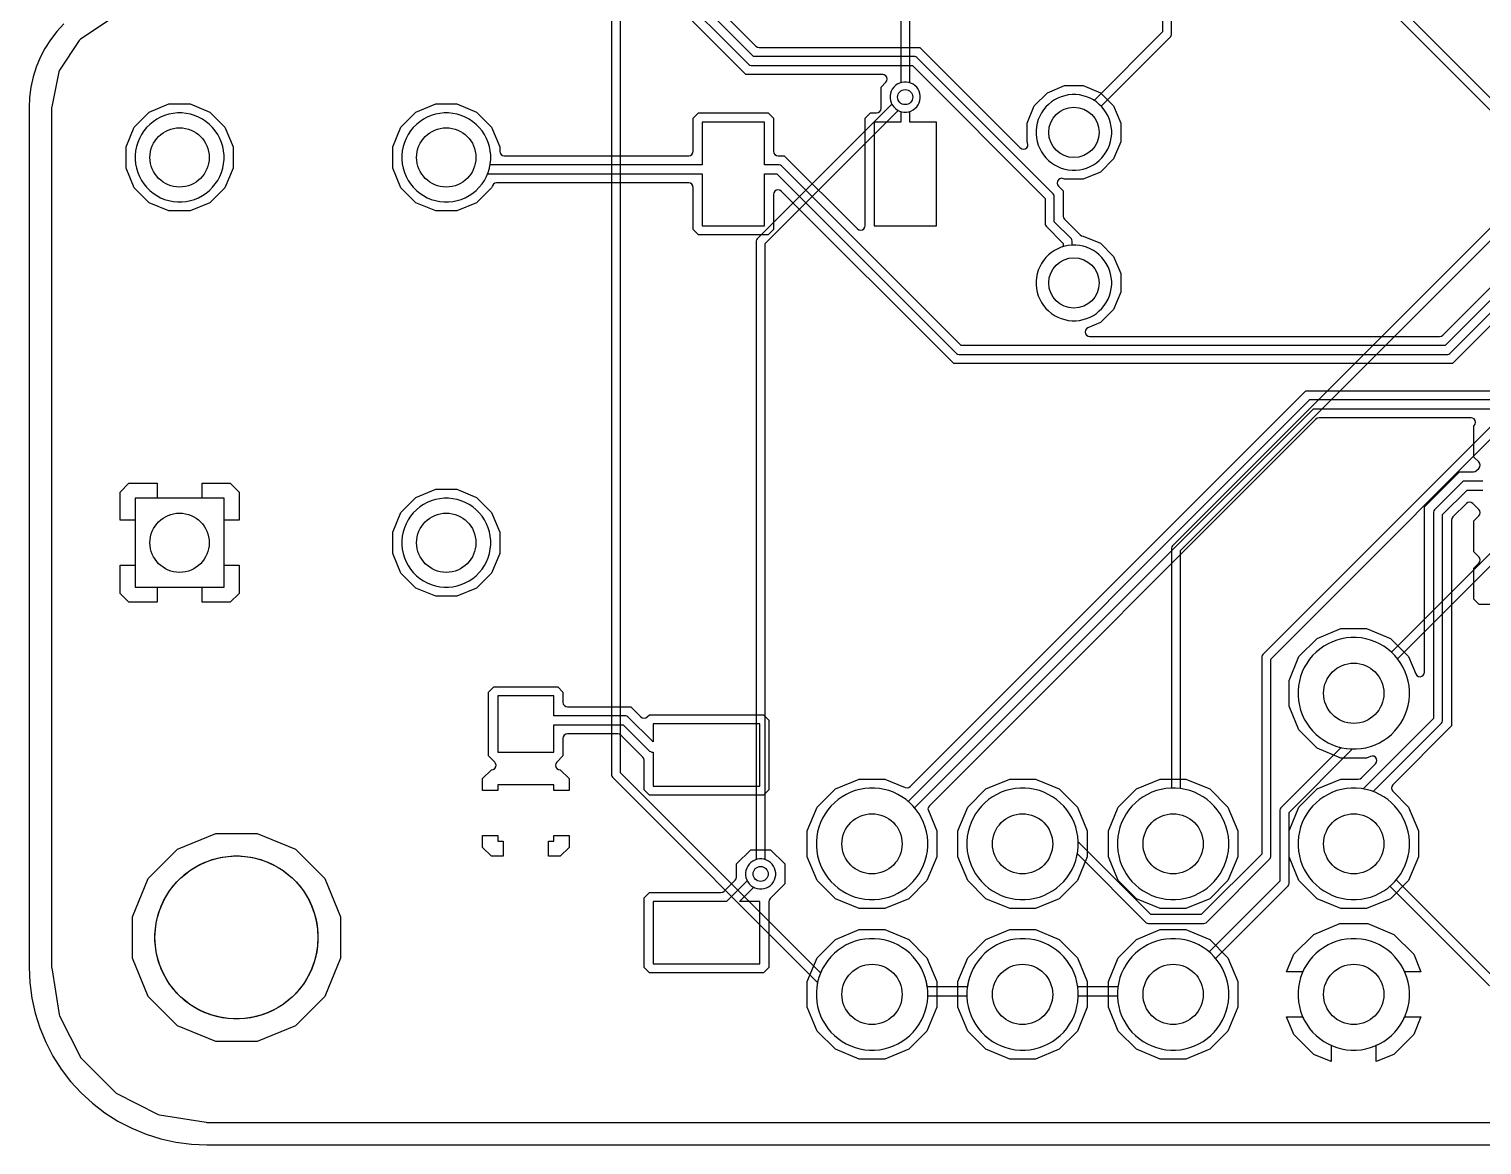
# Model space of a CAD drawing. Header units: millimetres. Extents: x 0 to 65, y 0 to 56.
# Drawn here: x 0 to 24.52, y 0 to 18.83 of the extents above; entities that cross this region are included whole.
import ezdxf

# ---------------------------------------------------------------- set-up
doc = ezdxf.new("R2010")
doc.units = ezdxf.units.MM

msp = doc.modelspace()

# ---------------------------------------------------------------- linework, layer by layer
at = {"layer": '16_copper'}
for points in [[(9.83, 28.467), (9.83, 6.238), (9.835, 6.219), (9.845, 6.202), (13.305, 2.741), (13.291, 2.663), (13.284, 2.581), (13.284, 2.499), (13.291, 2.417), (13.306, 2.336), (13.327, 2.257), (13.355, 2.18), (13.39, 2.106), (13.431, 2.035), (13.478, 1.967), (13.53, 1.904), (13.588, 1.846), (13.651, 1.794), (13.719, 1.747), (13.79, 1.706), (13.864, 1.671), (13.941, 1.643), (14.02, 1.622), (14.101, 1.607), (14.183, 1.6), (14.265, 1.6), (14.347, 1.607), (14.428, 1.622), (14.507, 1.643), (14.584, 1.671), (14.658, 1.706), (14.729, 1.747), (14.797, 1.794), (14.86, 1.846), (14.918, 1.904), (14.97, 1.967), (15.017, 2.035), (15.058, 2.106), (15.093, 2.18), (15.121, 2.257), (15.142, 2.336), (15.157, 2.417), (15.164, 2.499), (15.164, 2.515), (15.824, 2.515), (15.824, 2.499), (15.831, 2.417), (15.846, 2.336), (15.867, 2.257), (15.895, 2.18), (15.93, 2.106), (15.971, 2.035), (16.018, 1.967), (16.07, 1.904), (16.128, 1.846), (16.191, 1.794), (16.259, 1.747), (16.33, 1.706), (16.404, 1.671), (16.481, 1.643), (16.56, 1.622), (16.641, 1.607), (16.723, 1.6), (16.805, 1.6), (16.887, 1.607), (16.968, 1.622), (17.047, 1.643), (17.124, 1.671), (17.198, 1.706), (17.269, 1.747), (17.337, 1.794), (17.4, 1.846), (17.458, 1.904), (17.51, 1.967), (17.557, 2.035), (17.598, 2.106), (17.633, 2.18), (17.661, 2.257), (17.682, 2.336), (17.697, 2.417), (17.704, 2.499), (17.704, 2.515), (18.364, 2.515), (18.364, 2.499), (18.371, 2.417), (18.386, 2.336), (18.407, 2.257), (18.435, 2.18), (18.47, 2.106), (18.511, 2.035), (18.558, 1.967), (18.61, 1.904), (18.668, 1.846), (18.731, 1.794), (18.799, 1.747), (18.87, 1.706), (18.944, 1.671), (19.021, 1.643), (19.1, 1.622), (19.181, 1.607), (19.263, 1.6), (19.345, 1.6), (19.427, 1.607), (19.508, 1.622), (19.587, 1.643), (19.664, 1.671), (19.738, 1.706), (19.809, 1.747), (19.877, 1.794), (19.94, 1.846), (19.998, 1.904), (20.05, 1.967), (20.097, 2.035), (20.138, 2.106), (20.173, 2.18), (20.201, 2.257), (20.222, 2.336), (20.237, 2.417), (20.244, 2.499), (20.244, 2.581), (20.237, 2.663), (20.222, 2.744), (20.201, 2.823), (20.173, 2.9), (20.138, 2.974), (20.097, 3.045), (20.05, 3.113), (20.02, 3.148), (21.245, 4.373), (21.255, 4.39), (21.26, 4.41), (21.26, 5.607), (22.311, 6.659), (22.321, 6.676), (22.322, 6.68), (22.393, 6.68), (22.475, 6.687), (22.556, 6.702), (22.635, 6.723), (22.712, 6.751), (22.786, 6.786), (22.857, 6.827), (22.925, 6.874), (22.988, 6.926), (23.046, 6.984), (23.098, 7.047), (23.145, 7.115), (23.186, 7.186), (23.221, 7.26), (23.249, 7.337), (23.27, 7.416), (23.285, 7.497), (23.292, 7.579), (23.292, 7.661), (23.285, 7.743), (23.27, 7.824), (23.249, 7.903), (23.221, 7.98), (23.186, 8.054), (23.145, 8.125), (23.098, 8.193), (23.091, 8.201), (26.702, 11.811)], [(26.623, 11.948), (22.988, 8.313), (22.988, 8.314), (22.925, 8.366), (22.857, 8.413), (22.786, 8.454), (22.712, 8.489), (22.635, 8.517), (22.556, 8.538), (22.475, 8.553), (22.393, 8.56), (22.311, 8.56), (22.229, 8.553), (22.148, 8.538), (22.069, 8.517), (21.992, 8.489), (21.918, 8.454), (21.847, 8.413), (21.779, 8.366), (21.716, 8.314), (21.658, 8.256), (21.606, 8.193), (21.559, 8.125), (21.518, 8.054), (21.483, 7.98), (21.455, 7.903), (21.434, 7.824), (21.419, 7.743), (21.412, 7.661), (21.412, 7.579), (21.419, 7.497), (21.434, 7.416), (21.455, 7.337), (21.483, 7.26), (21.518, 7.186), (21.559, 7.115), (21.606, 7.047), (21.658, 6.984), (21.716, 6.926), (21.779, 6.874), (21.847, 6.827), (21.918, 6.786), (21.992, 6.751), (22.069, 6.723), (22.141, 6.704), (21.123, 5.686), (21.113, 5.668), (21.107, 5.649), (21.107, 4.451), (19.912, 3.256), (19.877, 3.286), (19.809, 3.333), (19.738, 3.374), (19.664, 3.409), (19.587, 3.437), (19.508, 3.458), (19.427, 3.473), (19.345, 3.48), (19.263, 3.48), (19.181, 3.473), (19.1, 3.458), (19.021, 3.437), (18.944, 3.409), (18.87, 3.374), (18.799, 3.333), (18.731, 3.286), (18.668, 3.234), (18.61, 3.176), (18.558, 3.113), (18.511, 3.045), (18.47, 2.974), (18.435, 2.9), (18.407, 2.823), (18.386, 2.744), (18.372, 2.667), (17.696, 2.667), (17.682, 2.744), (17.661, 2.823), (17.633, 2.9), (17.598, 2.974), (17.557, 3.045), (17.51, 3.113), (17.458, 3.176), (17.4, 3.234), (17.337, 3.286), (17.269, 3.333), (17.198, 3.374), (17.124, 3.409), (17.047, 3.437), (16.968, 3.458), (16.887, 3.473), (16.805, 3.48), (16.723, 3.48), (16.641, 3.473), (16.56, 3.458), (16.481, 3.437), (16.404, 3.409), (16.33, 3.374), (16.259, 3.333), (16.191, 3.286), (16.128, 3.234), (16.07, 3.176), (16.018, 3.113), (15.971, 3.045), (15.93, 2.974), (15.895, 2.9), (15.867, 2.823), (15.846, 2.744), (15.832, 2.667), (15.156, 2.667), (15.142, 2.744), (15.121, 2.823), (15.093, 2.9), (15.058, 2.974), (15.017, 3.045), (14.97, 3.113), (14.918, 3.176), (14.86, 3.234), (14.797, 3.286), (14.729, 3.333), (14.658, 3.374), (14.584, 3.409), (14.507, 3.437), (14.428, 3.458), (14.347, 3.473), (14.265, 3.48), (14.183, 3.48), (14.101, 3.473), (14.02, 3.458), (13.941, 3.437), (13.864, 3.409), (13.79, 3.374), (13.719, 3.333), (13.651, 3.286), (13.588, 3.234), (13.53, 3.176), (13.478, 3.113), (13.431, 3.045), (13.39, 2.974), (13.357, 2.905), (9.982, 6.28), (9.982, 28.509)], [(14.707, 24.657), (14.707, 17.921), (14.685, 17.914), (14.65, 17.896), (14.617, 17.872), (14.589, 17.844), (14.566, 17.812), (14.547, 17.776), (14.535, 17.738), (14.529, 17.698), (14.529, 17.658), (14.535, 17.619), (14.547, 17.581), (14.558, 17.561), (12.283, 15.287), (12.273, 15.269), (12.268, 15.25), (12.268, 4.814), (12.247, 4.807), (12.211, 4.789), (12.179, 4.766), (12.151, 4.737), (12.127, 4.705), (12.109, 4.67), (12.097, 4.631), (12.09, 4.592), (12.09, 4.552), (12.097, 4.513), (12.109, 4.474), (12.127, 4.439), (12.151, 4.407), (12.179, 4.378), (12.211, 4.355), (12.247, 4.337), (12.285, 4.324), (12.324, 4.318), (12.364, 4.318), (12.404, 4.324), (12.442, 4.337), (12.478, 4.355), (12.51, 4.378), (12.538, 4.407), (12.562, 4.439), (12.58, 4.474), (12.592, 4.513), (12.598, 4.552), (12.598, 4.592), (12.592, 4.631), (12.58, 4.67), (12.562, 4.705), (12.538, 4.737), (12.51, 4.766), (12.478, 4.789), (12.442, 4.807), (12.421, 4.814), (12.421, 15.208), (14.665, 17.453), (14.685, 17.443), (14.723, 17.431), (14.763, 17.424), (14.803, 17.424), (14.842, 17.431), (14.88, 17.443), (14.916, 17.461), (14.948, 17.485), (14.977, 17.513), (15, 17.545), (15.018, 17.581), (15.031, 17.619), (15.037, 17.658), (15.037, 17.698), (15.031, 17.738), (15.018, 17.776), (15, 17.812), (14.977, 17.844), (14.948, 17.872), (14.916, 17.896), (14.88, 17.914), (14.859, 17.921), (14.859, 24.623)], [(18.532, 23.575), (24.921, 17.186)], [(24.971, 17.351), (18.669, 23.654)], [(19.126, 22.008), (19.126, 18.777), (17.971, 17.622), (17.958, 17.631), (17.903, 17.66), (17.845, 17.684), (17.785, 17.702), (17.724, 17.714), (17.661, 17.721), (17.599, 17.721), (17.536, 17.714), (17.475, 17.702), (17.415, 17.684), (17.357, 17.66), (17.302, 17.631), (17.25, 17.596), (17.201, 17.556), (17.157, 17.512), (17.117, 17.463), (17.083, 17.411), (17.053, 17.356), (17.029, 17.298), (17.011, 17.238), (16.999, 17.177), (16.992, 17.114), (16.992, 17.052), (16.999, 16.989), (17.011, 16.928), (17.029, 16.868), (17.053, 16.81), (17.083, 16.755), (17.117, 16.703), (17.157, 16.654), (17.201, 16.61), (17.25, 16.57), (17.302, 16.536), (17.357, 16.506), (17.415, 16.482), (17.475, 16.464), (17.536, 16.452), (17.599, 16.446), (17.661, 16.446), (17.724, 16.452), (17.785, 16.464), (17.845, 16.482), (17.903, 16.506), (17.958, 16.536), (18.01, 16.57), (18.059, 16.61), (18.103, 16.654), (18.143, 16.703), (18.177, 16.755), (18.207, 16.81), (18.231, 16.868), (18.249, 16.928), (18.261, 16.989), (18.268, 17.052), (18.268, 17.114), (18.261, 17.177), (18.249, 17.238), (18.231, 17.298), (18.207, 17.356), (18.177, 17.411), (18.143, 17.463), (18.103, 17.512), (18.09, 17.525), (19.263, 18.698), (19.273, 18.716), (19.279, 18.735), (19.279, 22.008)], [(25.404, 16.215), (19.294, 10.105), (19.284, 10.088), (19.279, 10.068), (19.279, 6.02), (19.263, 6.02), (19.181, 6.013), (19.1, 5.998), (19.021, 5.977), (18.944, 5.949), (18.87, 5.914), (18.799, 5.873), (18.731, 5.826), (18.668, 5.774), (18.61, 5.716), (18.558, 5.653), (18.511, 5.585), (18.47, 5.514), (18.435, 5.44), (18.407, 5.363), (18.386, 5.284), (18.371, 5.203), (18.364, 5.121), (18.364, 5.039), (18.371, 4.957), (18.386, 4.876), (18.407, 4.797), (18.435, 4.72), (18.47, 4.646), (18.511, 4.575), (18.558, 4.507), (18.61, 4.444), (18.668, 4.386), (18.731, 4.334), (18.799, 4.287), (18.87, 4.246), (18.944, 4.211), (19.021, 4.183), (19.1, 4.162), (19.181, 4.147), (19.263, 4.14), (19.345, 4.14), (19.427, 4.147), (19.508, 4.162), (19.587, 4.183), (19.664, 4.211), (19.738, 4.246), (19.809, 4.287), (19.877, 4.334), (19.94, 4.386), (19.998, 4.444), (20.05, 4.507), (20.097, 4.575), (20.138, 4.646), (20.173, 4.72), (20.201, 4.797), (20.222, 4.876), (20.237, 4.957), (20.244, 5.039), (20.244, 5.121), (20.237, 5.203), (20.222, 5.284), (20.201, 5.363), (20.173, 5.44), (20.138, 5.514), (20.097, 5.585), (20.05, 5.653), (19.998, 5.716), (19.94, 5.774), (19.877, 5.826), (19.809, 5.873), (19.738, 5.914), (19.664, 5.949), (19.587, 5.977), (19.508, 5.998), (19.431, 6.012), (19.431, 10.027), (25.482, 16.078)], [(25.806, 13.265), (20.818, 8.276), (20.808, 8.259), (20.803, 8.24), (20.803, 4.908), (19.78, 3.886), (18.929, 3.886), (17.725, 5.09), (17.708, 5.1), (17.704, 5.101), (17.704, 5.121), (17.697, 5.203), (17.682, 5.284), (17.661, 5.363), (17.633, 5.44), (17.598, 5.514), (17.557, 5.585), (17.51, 5.653), (17.458, 5.716), (17.4, 5.774), (17.337, 5.826), (17.269, 5.873), (17.198, 5.914), (17.124, 5.949), (17.047, 5.977), (16.968, 5.998), (16.887, 6.013), (16.805, 6.02), (16.723, 6.02), (16.641, 6.013), (16.56, 5.998), (16.481, 5.977), (16.404, 5.949), (16.33, 5.914), (16.259, 5.873), (16.191, 5.826), (16.128, 5.774), (16.07, 5.716), (16.018, 5.653), (15.971, 5.585), (15.93, 5.514), (15.895, 5.44), (15.867, 5.363), (15.846, 5.284), (15.831, 5.203), (15.824, 5.121), (15.824, 5.039), (15.831, 4.957), (15.846, 4.876), (15.867, 4.797), (15.895, 4.72), (15.93, 4.646), (15.971, 4.575), (16.018, 4.507), (16.07, 4.444), (16.128, 4.386), (16.191, 4.334), (16.259, 4.287), (16.33, 4.246), (16.404, 4.211), (16.481, 4.183), (16.56, 4.162), (16.641, 4.147), (16.723, 4.14), (16.805, 4.14), (16.887, 4.147), (16.968, 4.162), (17.047, 4.183), (17.124, 4.211), (17.198, 4.246), (17.269, 4.287), (17.337, 4.334), (17.4, 4.386), (17.458, 4.444), (17.51, 4.507), (17.557, 4.575), (17.598, 4.646), (17.633, 4.72), (17.661, 4.797), (17.682, 4.876), (17.689, 4.911), (18.851, 3.749), (18.868, 3.739), (18.888, 3.734), (19.822, 3.734), (19.841, 3.739), (19.859, 3.749), (20.94, 4.83), (20.95, 4.847), (20.955, 4.867), (20.955, 8.198), (25.86, 13.103)], [(24.72, 2.819), (23.068, 4.472), (23.098, 4.507), (23.145, 4.575), (23.186, 4.646), (23.221, 4.72), (23.249, 4.797), (23.27, 4.876), (23.285, 4.957), (23.292, 5.039), (23.292, 5.121), (23.285, 5.203), (23.27, 5.284), (23.249, 5.363), (23.221, 5.44), (23.186, 5.514), (23.145, 5.585), (23.098, 5.653), (23.046, 5.716), (22.988, 5.774), (22.925, 5.826), (22.857, 5.873), (22.786, 5.914), (22.712, 5.949), (22.635, 5.977), (22.556, 5.998), (22.475, 6.013), (22.393, 6.02), (22.311, 6.02), (22.229, 6.013), (22.148, 5.998), (22.069, 5.977), (21.992, 5.949), (21.918, 5.914), (21.847, 5.873), (21.779, 5.826), (21.716, 5.774), (21.658, 5.716), (21.606, 5.653), (21.559, 5.585), (21.518, 5.514), (21.483, 5.44), (21.455, 5.363), (21.434, 5.284), (21.419, 5.203), (21.412, 5.121), (21.412, 5.039), (21.419, 4.957), (21.434, 4.876), (21.455, 4.797), (21.483, 4.72), (21.518, 4.646), (21.559, 4.575), (21.606, 4.507), (21.658, 4.444), (21.716, 4.386), (21.779, 4.334), (21.847, 4.287), (21.918, 4.246), (21.992, 4.211), (22.069, 4.183), (22.148, 4.162), (22.229, 4.147), (22.311, 4.14), (22.393, 4.14), (22.475, 4.147), (22.556, 4.162), (22.635, 4.183), (22.712, 4.211), (22.786, 4.246), (22.857, 4.287), (22.925, 4.334), (22.96, 4.364), (24.642, 2.682)]]:
    msp.add_lwpolyline(points, dxfattribs=at)
for points in [[(2.65, 15.917), (2.722, 15.932), (2.793, 15.953), (2.861, 15.981), (2.926, 16.016), (2.987, 16.057), (3.044, 16.104), (3.096, 16.156), (3.143, 16.213), (3.184, 16.274), (3.219, 16.339), (3.247, 16.407), (3.268, 16.478), (3.283, 16.55), (3.29, 16.623), (3.29, 16.697), (3.283, 16.77), (3.268, 16.842), (3.247, 16.913), (3.219, 16.981), (3.184, 17.046), (3.143, 17.107), (3.096, 17.164), (3.044, 17.216), (2.987, 17.263), (2.926, 17.304), (2.861, 17.339), (2.793, 17.367), (2.722, 17.388), (2.65, 17.403), (2.577, 17.41), (2.503, 17.41), (2.43, 17.403), (2.358, 17.388), (2.287, 17.367), (2.219, 17.339), (2.154, 17.304), (2.093, 17.263), (2.036, 17.216), (1.984, 17.164), (1.937, 17.107), (1.896, 17.046), (1.861, 16.981), (1.833, 16.913), (1.812, 16.842), (1.797, 16.77), (1.79, 16.697), (1.79, 16.623), (1.797, 16.55), (1.812, 16.478), (1.833, 16.407), (1.861, 16.339), (1.896, 16.274), (1.937, 16.213), (1.984, 16.156), (2.036, 16.104), (2.093, 16.057), (2.154, 16.016), (2.219, 15.981), (2.287, 15.953), (2.358, 15.932), (2.43, 15.917), (2.503, 15.91), (2.577, 15.91)], [(7.15, 15.917), (7.222, 15.932), (7.293, 15.953), (7.361, 15.981), (7.426, 16.016), (7.487, 16.057), (7.544, 16.104), (7.596, 16.156), (7.643, 16.213), (7.684, 16.274), (7.719, 16.339), (7.747, 16.407), (7.768, 16.478), (7.783, 16.55), (7.79, 16.623), (7.79, 16.697), (7.783, 16.77), (7.768, 16.842), (7.747, 16.913), (7.719, 16.981), (7.684, 17.046), (7.643, 17.107), (7.596, 17.164), (7.544, 17.216), (7.487, 17.263), (7.426, 17.304), (7.361, 17.339), (7.293, 17.367), (7.222, 17.388), (7.15, 17.403), (7.077, 17.41), (7.003, 17.41), (6.93, 17.403), (6.858, 17.388), (6.787, 17.367), (6.719, 17.339), (6.654, 17.304), (6.593, 17.263), (6.536, 17.216), (6.484, 17.164), (6.437, 17.107), (6.396, 17.046), (6.361, 16.981), (6.333, 16.913), (6.312, 16.842), (6.297, 16.77), (6.29, 16.697), (6.29, 16.623), (6.297, 16.55), (6.312, 16.478), (6.333, 16.407), (6.361, 16.339), (6.396, 16.274), (6.437, 16.213), (6.484, 16.156), (6.536, 16.104), (6.593, 16.057), (6.654, 16.016), (6.719, 15.981), (6.787, 15.953), (6.858, 15.932), (6.93, 15.917), (7.003, 15.91), (7.077, 15.91)], [(17.724, 13.912), (17.785, 13.924), (17.845, 13.942), (17.903, 13.966), (17.958, 13.996), (18.01, 14.03), (18.059, 14.07), (18.103, 14.114), (18.143, 14.163), (18.177, 14.215), (18.207, 14.27), (18.231, 14.328), (18.249, 14.388), (18.261, 14.449), (18.268, 14.512), (18.268, 14.574), (18.261, 14.637), (18.249, 14.698), (18.231, 14.758), (18.207, 14.816), (18.177, 14.871), (18.143, 14.923), (18.103, 14.972), (18.059, 15.016), (18.01, 15.056), (17.958, 15.091), (17.903, 15.12), (17.845, 15.144), (17.785, 15.162), (17.724, 15.174), (17.661, 15.181), (17.599, 15.181), (17.536, 15.174), (17.475, 15.162), (17.415, 15.144), (17.357, 15.12), (17.302, 15.091), (17.25, 15.056), (17.201, 15.016), (17.157, 14.972), (17.117, 14.923), (17.083, 14.871), (17.053, 14.816), (17.029, 14.758), (17.011, 14.698), (16.999, 14.637), (16.992, 14.574), (16.992, 14.512), (16.999, 14.449), (17.011, 14.388), (17.029, 14.328), (17.053, 14.27), (17.083, 14.215), (17.117, 14.163), (17.157, 14.114), (17.201, 14.07), (17.25, 14.03), (17.302, 13.996), (17.357, 13.966), (17.415, 13.942), (17.475, 13.924), (17.536, 13.912), (17.599, 13.906), (17.661, 13.906)], [(3.29, 10.91), (1.79, 10.91), (1.79, 9.41), (3.29, 9.41)], [(7.15, 9.417), (7.222, 9.432), (7.293, 9.453), (7.361, 9.481), (7.426, 9.516), (7.487, 9.557), (7.544, 9.604), (7.596, 9.656), (7.643, 9.713), (7.684, 9.774), (7.719, 9.839), (7.747, 9.907), (7.768, 9.978), (7.783, 10.05), (7.79, 10.123), (7.79, 10.197), (7.783, 10.27), (7.768, 10.342), (7.747, 10.413), (7.719, 10.481), (7.684, 10.546), (7.643, 10.607), (7.596, 10.664), (7.544, 10.716), (7.487, 10.763), (7.426, 10.804), (7.361, 10.839), (7.293, 10.867), (7.222, 10.888), (7.15, 10.903), (7.077, 10.91), (7.003, 10.91), (6.93, 10.903), (6.858, 10.888), (6.787, 10.867), (6.719, 10.839), (6.654, 10.804), (6.593, 10.763), (6.536, 10.716), (6.484, 10.664), (6.437, 10.607), (6.396, 10.546), (6.361, 10.481), (6.333, 10.413), (6.312, 10.342), (6.297, 10.27), (6.29, 10.197), (6.29, 10.123), (6.297, 10.05), (6.312, 9.978), (6.333, 9.907), (6.361, 9.839), (6.396, 9.774), (6.437, 9.713), (6.484, 9.656), (6.536, 9.604), (6.593, 9.557), (6.654, 9.516), (6.719, 9.481), (6.787, 9.453), (6.858, 9.432), (6.93, 9.417), (7.003, 9.41), (7.077, 9.41)], [(14.347, 4.147), (14.428, 4.162), (14.507, 4.183), (14.584, 4.211), (14.658, 4.246), (14.729, 4.287), (14.797, 4.334), (14.86, 4.386), (14.918, 4.444), (14.97, 4.507), (15.017, 4.575), (15.058, 4.646), (15.093, 4.72), (15.121, 4.797), (15.142, 4.876), (15.157, 4.957), (15.164, 5.039), (15.164, 5.121), (15.157, 5.203), (15.142, 5.284), (15.121, 5.363), (15.093, 5.44), (15.058, 5.514), (15.017, 5.585), (14.97, 5.653), (14.918, 5.716), (14.86, 5.774), (14.797, 5.826), (14.729, 5.873), (14.658, 5.914), (14.584, 5.949), (14.507, 5.977), (14.428, 5.998), (14.347, 6.013), (14.265, 6.02), (14.183, 6.02), (14.101, 6.013), (14.02, 5.998), (13.941, 5.977), (13.864, 5.949), (13.79, 5.914), (13.719, 5.873), (13.651, 5.826), (13.588, 5.774), (13.53, 5.716), (13.478, 5.653), (13.431, 5.585), (13.39, 5.514), (13.355, 5.44), (13.327, 5.363), (13.306, 5.284), (13.291, 5.203), (13.284, 5.121), (13.284, 5.039), (13.291, 4.957), (13.306, 4.876), (13.327, 4.797), (13.355, 4.72), (13.39, 4.646), (13.431, 4.575), (13.478, 4.507), (13.53, 4.444), (13.588, 4.386), (13.651, 4.334), (13.719, 4.287), (13.79, 4.246), (13.864, 4.211), (13.941, 4.183), (14.02, 4.162), (14.101, 4.147), (14.183, 4.14), (14.265, 4.14)], [(22.475, 1.607), (22.556, 1.622), (22.635, 1.643), (22.712, 1.671), (22.786, 1.706), (22.857, 1.747), (22.925, 1.794), (22.988, 1.846), (23.046, 1.904), (23.098, 1.967), (23.145, 2.035), (23.186, 2.106), (23.221, 2.18), (23.249, 2.257), (23.27, 2.336), (23.285, 2.417), (23.292, 2.499), (23.292, 2.581), (23.285, 2.663), (23.27, 2.744), (23.249, 2.823), (23.221, 2.9), (23.186, 2.974), (23.145, 3.045), (23.098, 3.113), (23.046, 3.176), (22.988, 3.234), (22.925, 3.286), (22.857, 3.333), (22.786, 3.374), (22.712, 3.409), (22.635, 3.437), (22.556, 3.458), (22.475, 3.473), (22.393, 3.48), (22.311, 3.48), (22.229, 3.473), (22.148, 3.458), (22.069, 3.437), (21.992, 3.409), (21.918, 3.374), (21.847, 3.333), (21.779, 3.286), (21.716, 3.234), (21.658, 3.176), (21.606, 3.113), (21.559, 3.045), (21.518, 2.974), (21.483, 2.9), (21.455, 2.823), (21.434, 2.744), (21.419, 2.663), (21.412, 2.581), (21.412, 2.499), (21.419, 2.417), (21.434, 2.336), (21.455, 2.257), (21.483, 2.18), (21.518, 2.106), (21.559, 2.035), (21.606, 1.967), (21.658, 1.904), (21.716, 1.846), (21.779, 1.794), (21.847, 1.747), (21.918, 1.706), (21.992, 1.671), (22.069, 1.643), (22.148, 1.622), (22.229, 1.607), (22.311, 1.6), (22.393, 1.6)]]:
    msp.add_lwpolyline(points, close=True, dxfattribs=at)
at = {"layer": '1_copper'}
for points in [[(9.414, 20.958), (12.145, 18.227), (12.163, 18.217), (12.182, 18.212), (14.904, 18.212), (17.145, 15.97), (17.145, 15.535), (17.15, 15.515), (17.16, 15.498), (17.45, 15.208), (17.45, 15.155), (17.415, 15.144), (17.357, 15.12), (17.302, 15.091), (17.25, 15.056), (17.201, 15.016), (17.157, 14.972), (17.117, 14.923), (17.083, 14.871), (17.053, 14.816), (17.029, 14.758), (17.011, 14.698), (16.999, 14.637), (16.992, 14.574), (16.992, 14.512), (16.999, 14.449), (17.011, 14.388), (17.029, 14.328), (17.053, 14.27), (17.083, 14.215), (17.117, 14.163), (17.157, 14.114), (17.201, 14.07), (17.25, 14.03), (17.302, 13.996), (17.357, 13.966), (17.415, 13.942), (17.475, 13.924), (17.536, 13.912), (17.599, 13.906), (17.661, 13.906), (17.724, 13.912), (17.785, 13.924), (17.845, 13.942), (17.903, 13.966), (17.958, 13.996), (18.01, 14.03), (18.059, 14.07), (18.103, 14.114), (18.143, 14.163), (18.177, 14.215), (18.207, 14.27), (18.231, 14.328), (18.249, 14.388), (18.261, 14.449), (18.268, 14.512), (18.268, 14.574), (18.261, 14.637), (18.249, 14.698), (18.231, 14.758), (18.207, 14.816), (18.177, 14.871), (18.143, 14.923), (18.103, 14.972), (18.059, 15.016), (18.01, 15.056), (17.958, 15.091), (17.903, 15.12), (17.845, 15.144), (17.785, 15.162), (17.724, 15.174), (17.661, 15.181), (17.602, 15.181), (17.602, 15.25), (17.597, 15.269), (17.587, 15.287), (17.297, 15.576), (17.297, 16.012), (17.292, 16.031), (17.282, 16.049), (14.982, 18.349), (14.965, 18.359), (14.945, 18.364), (12.224, 18.364), (9.522, 21.066)], [(9.725, 21.078), (12.264, 18.539), (12.29, 18.522), (12.318, 18.517), (15.03, 18.517), (16.724, 16.822), (16.75, 16.805), (16.78, 16.8), (16.809, 16.806), (16.834, 16.824), (16.85, 16.85), (16.854, 16.88), (16.849, 16.905), (16.84, 16.926), (16.84, 17.24), (16.96, 17.531), (17.183, 17.753), (17.473, 17.873), (17.787, 17.873), (18.077, 17.753), (18.3, 17.531), (18.42, 17.24), (18.42, 16.926), (18.3, 16.636), (18.077, 16.413), (17.787, 16.293), (17.473, 16.293), (17.452, 16.302), (17.422, 16.308), (17.393, 16.301), (17.368, 16.284), (17.351, 16.258), (17.347, 16.228), (17.354, 16.199), (17.369, 16.178), (17.45, 16.097), (17.45, 15.671), (17.456, 15.641), (17.472, 15.617), (17.734, 15.355), (17.759, 15.339), (17.786, 15.333), (18.077, 15.213), (18.3, 14.991), (18.42, 14.7), (18.42, 14.386), (18.3, 14.096), (18.077, 13.873), (17.867, 13.786), (17.842, 13.769), (17.826, 13.744), (17.82, 13.714), (17.827, 13.685), (17.845, 13.66), (17.871, 13.644), (17.896, 13.64), (23.801, 13.64), (23.83, 13.646), (23.854, 13.662), (24.738, 14.545)], [(24.667, 13.828), (24.021, 13.183), (15.603, 13.183), (12.692, 16.093), (12.667, 16.109), (12.637, 16.115), (12.608, 16.108), (12.583, 16.091), (12.567, 16.065), (12.562, 16.039), (12.562, 15.445), (12.473, 15.356), (11.297, 15.356), (11.208, 15.445), (11.208, 16.154), (11.202, 16.184), (11.184, 16.209), (11.159, 16.225), (11.131, 16.231), (7.89, 16.231), (7.86, 16.225), (7.835, 16.207), (7.819, 16.184), (7.805, 16.149), (7.551, 15.895), (7.22, 15.758), (6.861, 15.758), (6.529, 15.895), (6.275, 16.149), (6.138, 16.48), (6.138, 16.84), (6.275, 17.171), (6.529, 17.425), (6.861, 17.562), (7.22, 17.562), (7.551, 17.425), (7.805, 17.171), (7.942, 16.84), (7.942, 16.764), (7.948, 16.734), (7.966, 16.709), (7.991, 16.693), (8.019, 16.688), (11.131, 16.688), (11.161, 16.694), (11.186, 16.711), (11.202, 16.737), (11.208, 16.764), (11.208, 17.321), (11.297, 17.41), (12.473, 17.41), (12.562, 17.321), (12.562, 16.764), (12.568, 16.734), (12.586, 16.709), (12.611, 16.693), (12.639, 16.688), (12.744, 16.688), (13.978, 15.454), (14.003, 15.437), (14.033, 15.432), (14.062, 15.438), (14.087, 15.456), (14.103, 15.482), (14.108, 15.508), (14.108, 17.321), (14.197, 17.41), (14.3, 17.41), (14.33, 17.416), (14.355, 17.434), (14.371, 17.459), (14.376, 17.487), (14.376, 17.847), (14.459, 17.929), (14.476, 17.955), (14.481, 17.984), (14.475, 18.014), (14.457, 18.039), (14.431, 18.055), (14.405, 18.059), (12.097, 18.059), (9.402, 20.755)], [(1.367, 18.989), (0.867, 18.654), (0.846, 18.633), (0.511, 18.133), (0.5, 18.105), (0.382, 17.515), (0.381, 17.5), (0.381, 3), (0.382, 2.988), (0.506, 2.202), (0.514, 2.18), (0.875, 1.471), (0.889, 1.451), (1.451, 0.889), (1.471, 0.875), (2.18, 0.514), (2.202, 0.506), (2.988, 0.382), (3, 0.381), (43.768, 0.381)], [(24.913, 14.505), (23.895, 13.487), (15.729, 13.487), (12.696, 16.52), (12.679, 16.53), (12.659, 16.535), (12.41, 16.535), (12.41, 17.258), (11.36, 17.258), (11.36, 16.535), (7.78, 16.535), (7.783, 16.55), (7.79, 16.623), (7.79, 16.697), (7.783, 16.77), (7.768, 16.842), (7.747, 16.913), (7.719, 16.981), (7.684, 17.046), (7.643, 17.107), (7.596, 17.164), (7.544, 17.216), (7.487, 17.263), (7.426, 17.304), (7.361, 17.339), (7.293, 17.367), (7.222, 17.388), (7.15, 17.403), (7.077, 17.41), (7.003, 17.41), (6.93, 17.403), (6.858, 17.388), (6.787, 17.367), (6.719, 17.339), (6.654, 17.304), (6.593, 17.263), (6.536, 17.216), (6.484, 17.164), (6.437, 17.107), (6.396, 17.046), (6.361, 16.981), (6.333, 16.913), (6.312, 16.842), (6.297, 16.77), (6.29, 16.697), (6.29, 16.623), (6.297, 16.55), (6.312, 16.478), (6.333, 16.407), (6.361, 16.339), (6.396, 16.274), (6.437, 16.213), (6.484, 16.156), (6.536, 16.104), (6.593, 16.057), (6.654, 16.016), (6.719, 15.981), (6.787, 15.953), (6.858, 15.932), (6.93, 15.917), (7.003, 15.91), (7.077, 15.91), (7.15, 15.917), (7.222, 15.932), (7.293, 15.953), (7.361, 15.981), (7.426, 16.016), (7.487, 16.057), (7.544, 16.104), (7.596, 16.156), (7.643, 16.213), (7.684, 16.274), (7.719, 16.339), (7.737, 16.383), (11.36, 16.383), (11.36, 15.508), (12.41, 15.508), (12.41, 16.383), (12.618, 16.383), (15.65, 13.35), (15.668, 13.34), (15.687, 13.335), (23.937, 13.335), (23.956, 13.34), (23.974, 13.35), (24.913, 14.289)], [(25.494, 9.116), (24.468, 9.116), (24.379, 9.205), (24.379, 9.731), (24.462, 9.814), (24.478, 9.839), (24.484, 9.869), (24.477, 9.899), (24.462, 9.922), (24.379, 10.005), (24.379, 10.531), (24.462, 10.614), (24.478, 10.639), (24.484, 10.669), (24.477, 10.699), (24.462, 10.722), (24.36, 10.823), (24.335, 10.84), (24.305, 10.845), (24.276, 10.839), (24.253, 10.823), (24.025, 10.596), (24.009, 10.57), (24.003, 10.542), (24.003, 7.068), (23.01, 6.075), (22.993, 6.049), (22.987, 6.02), (22.994, 5.99), (23.01, 5.967), (23.278, 5.699), (23.444, 5.297), (23.444, 4.863), (23.278, 4.461), (22.971, 4.154), (22.569, 3.988), (22.135, 3.988), (21.733, 4.154), (21.426, 4.461), (21.26, 4.863), (21.26, 5.297), (21.426, 5.699), (21.733, 6.006), (22.135, 6.172), (22.429, 6.172), (22.459, 6.178), (22.483, 6.195), (22.72, 6.431), (22.737, 6.457), (22.742, 6.487), (22.736, 6.516), (22.718, 6.541), (22.692, 6.557), (22.662, 6.561), (22.637, 6.556), (22.569, 6.528), (22.135, 6.528), (21.733, 6.694), (21.426, 7.001), (21.26, 7.403), (21.26, 7.837), (21.426, 8.239), (21.733, 8.546), (22.135, 8.712), (22.569, 8.712), (22.971, 8.546), (23.278, 8.239), (23.399, 7.946), (23.416, 7.921), (23.442, 7.904), (23.471, 7.899), (23.501, 7.906), (23.526, 7.923), (23.541, 7.949), (23.546, 7.975), (23.546, 10.763), (24.137, 11.354), (24.37, 11.354), (24.399, 11.36), (24.424, 11.376), (24.462, 11.414), (24.478, 11.439), (24.484, 11.469), (24.477, 11.499), (24.462, 11.522), (24.379, 11.605), (24.379, 12.131), (24.386, 12.138), (24.402, 12.163), (24.408, 12.193), (24.401, 12.223), (24.384, 12.248), (24.358, 12.264), (24.332, 12.268), (21.767, 12.268), (21.737, 12.262), (21.713, 12.246), (15.191, 5.723), (15.174, 5.698), (15.168, 5.668), (15.174, 5.64), (15.316, 5.297), (15.316, 4.863), (15.15, 4.461), (14.843, 4.154), (14.441, 3.988), (14.007, 3.988), (13.605, 4.154), (13.298, 4.461), (13.132, 4.863), (13.132, 5.297), (13.298, 5.699), (13.605, 6.006), (14.007, 6.172), (14.441, 6.172), (14.784, 6.03), (14.814, 6.024), (14.844, 6.031), (14.867, 6.047), (21.546, 12.725), (25.53, 12.725)], [(25.613, 12.573), (21.631, 12.573), (21.611, 12.568), (21.594, 12.558), (14.832, 5.796), (14.797, 5.826), (14.729, 5.873), (14.658, 5.914), (14.584, 5.949), (14.507, 5.977), (14.428, 5.998), (14.347, 6.013), (14.265, 6.02), (14.183, 6.02), (14.101, 6.013), (14.02, 5.998), (13.941, 5.977), (13.864, 5.949), (13.79, 5.914), (13.719, 5.873), (13.651, 5.826), (13.588, 5.774), (13.53, 5.716), (13.478, 5.653), (13.431, 5.585), (13.39, 5.514), (13.355, 5.44), (13.327, 5.363), (13.306, 5.284), (13.291, 5.203), (13.284, 5.121), (13.284, 5.039), (13.291, 4.957), (13.306, 4.876), (13.327, 4.797), (13.355, 4.72), (13.39, 4.646), (13.431, 4.575), (13.478, 4.507), (13.53, 4.444), (13.588, 4.386), (13.651, 4.334), (13.719, 4.287), (13.79, 4.246), (13.864, 4.211), (13.941, 4.183), (14.02, 4.162), (14.101, 4.147), (14.183, 4.14), (14.265, 4.14), (14.347, 4.147), (14.428, 4.162), (14.507, 4.183), (14.584, 4.211), (14.658, 4.246), (14.729, 4.287), (14.797, 4.334), (14.86, 4.386), (14.918, 4.444), (14.97, 4.507), (15.017, 4.575), (15.058, 4.646), (15.093, 4.72), (15.121, 4.797), (15.142, 4.876), (15.157, 4.957), (15.164, 5.039), (15.164, 5.121), (15.157, 5.203), (15.142, 5.284), (15.121, 5.363), (15.093, 5.44), (15.058, 5.514), (15.017, 5.585), (14.97, 5.653), (14.94, 5.688), (21.672, 12.421), (25.572, 12.421)], [(24.531, 11.201), (24.222, 11.201), (24.202, 11.196), (24.185, 11.186), (23.713, 10.715), (23.703, 10.697), (23.698, 10.678), (23.698, 7.194), (22.51, 6.006), (22.475, 6.013), (22.393, 6.02), (22.311, 6.02), (22.229, 6.013), (22.148, 5.998), (22.069, 5.977), (21.992, 5.949), (21.918, 5.914), (21.847, 5.873), (21.779, 5.826), (21.716, 5.774), (21.658, 5.716), (21.606, 5.653), (21.559, 5.585), (21.518, 5.514), (21.483, 5.44), (21.455, 5.363), (21.434, 5.284), (21.419, 5.203), (21.412, 5.121), (21.412, 5.039), (21.419, 4.957), (21.434, 4.876), (21.455, 4.797), (21.483, 4.72), (21.518, 4.646), (21.559, 4.575), (21.606, 4.507), (21.658, 4.444), (21.716, 4.386), (21.779, 4.334), (21.847, 4.287), (21.918, 4.246), (21.992, 4.211), (22.069, 4.183), (22.148, 4.162), (22.229, 4.147), (22.311, 4.14), (22.393, 4.14), (22.475, 4.147), (22.556, 4.162), (22.635, 4.183), (22.712, 4.211), (22.786, 4.246), (22.857, 4.287), (22.925, 4.334), (22.988, 4.386), (23.046, 4.444), (23.098, 4.507), (23.145, 4.575), (23.186, 4.646), (23.221, 4.72), (23.249, 4.797), (23.27, 4.876), (23.285, 4.957), (23.292, 5.039), (23.292, 5.121), (23.285, 5.203), (23.27, 5.284), (23.249, 5.363), (23.221, 5.44), (23.186, 5.514), (23.145, 5.585), (23.098, 5.653), (23.046, 5.716), (22.988, 5.774), (22.925, 5.826), (22.857, 5.873), (22.786, 5.914), (22.712, 5.949), (22.68, 5.961), (23.835, 7.116), (23.845, 7.133), (23.851, 7.153), (23.851, 10.636), (24.263, 11.049), (24.531, 11.049)]]:
    msp.add_lwpolyline(points, dxfattribs=at)
for points in [[(15.31, 17.258), (14.859, 17.258), (14.859, 17.436), (14.88, 17.443), (14.916, 17.461), (14.948, 17.485), (14.977, 17.513), (15, 17.545), (15.018, 17.581), (15.031, 17.619), (15.037, 17.658), (15.037, 17.698), (15.031, 17.738), (15.018, 17.776), (15, 17.812), (14.977, 17.844), (14.948, 17.872), (14.916, 17.896), (14.88, 17.914), (14.842, 17.926), (14.803, 17.932), (14.763, 17.932), (14.723, 17.926), (14.685, 17.914), (14.65, 17.896), (14.617, 17.872), (14.589, 17.844), (14.566, 17.812), (14.547, 17.776), (14.535, 17.738), (14.529, 17.698), (14.529, 17.658), (14.535, 17.619), (14.547, 17.581), (14.566, 17.545), (14.589, 17.513), (14.617, 17.485), (14.65, 17.461), (14.685, 17.443), (14.707, 17.436), (14.707, 17.258), (14.26, 17.258), (14.26, 15.508), (15.31, 15.508)], [(17.724, 16.452), (17.785, 16.464), (17.845, 16.482), (17.903, 16.506), (17.958, 16.536), (18.01, 16.57), (18.059, 16.61), (18.103, 16.654), (18.143, 16.703), (18.177, 16.755), (18.207, 16.81), (18.231, 16.868), (18.249, 16.928), (18.261, 16.989), (18.268, 17.052), (18.268, 17.114), (18.261, 17.177), (18.249, 17.238), (18.231, 17.298), (18.207, 17.356), (18.177, 17.411), (18.143, 17.463), (18.103, 17.512), (18.059, 17.556), (18.01, 17.596), (17.958, 17.631), (17.903, 17.66), (17.845, 17.684), (17.785, 17.702), (17.724, 17.714), (17.661, 17.721), (17.599, 17.721), (17.536, 17.714), (17.475, 17.702), (17.415, 17.684), (17.357, 17.66), (17.302, 17.631), (17.25, 17.596), (17.201, 17.556), (17.157, 17.512), (17.117, 17.463), (17.083, 17.411), (17.053, 17.356), (17.029, 17.298), (17.011, 17.238), (16.999, 17.177), (16.992, 17.114), (16.992, 17.052), (16.999, 16.989), (17.011, 16.928), (17.029, 16.868), (17.053, 16.81), (17.083, 16.755), (17.117, 16.703), (17.157, 16.654), (17.201, 16.61), (17.25, 16.57), (17.302, 16.536), (17.357, 16.506), (17.415, 16.482), (17.475, 16.464), (17.536, 16.452), (17.599, 16.446), (17.661, 16.446)], [(2.361, 15.758), (2.029, 15.895), (1.775, 16.149), (1.638, 16.48), (1.638, 16.84), (1.775, 17.171), (2.029, 17.425), (2.361, 17.562), (2.72, 17.562), (3.051, 17.425), (3.305, 17.171), (3.442, 16.84), (3.442, 16.48), (3.305, 16.149), (3.051, 15.895), (2.72, 15.758)], [(2.65, 15.917), (2.722, 15.932), (2.793, 15.953), (2.861, 15.981), (2.926, 16.016), (2.987, 16.057), (3.044, 16.104), (3.096, 16.156), (3.143, 16.213), (3.184, 16.274), (3.219, 16.339), (3.247, 16.407), (3.268, 16.478), (3.283, 16.55), (3.29, 16.623), (3.29, 16.697), (3.283, 16.77), (3.268, 16.842), (3.247, 16.913), (3.219, 16.981), (3.184, 17.046), (3.143, 17.107), (3.096, 17.164), (3.044, 17.216), (2.987, 17.263), (2.926, 17.304), (2.861, 17.339), (2.793, 17.367), (2.722, 17.388), (2.65, 17.403), (2.577, 17.41), (2.503, 17.41), (2.43, 17.403), (2.358, 17.388), (2.287, 17.367), (2.219, 17.339), (2.154, 17.304), (2.093, 17.263), (2.036, 17.216), (1.984, 17.164), (1.937, 17.107), (1.896, 17.046), (1.861, 16.981), (1.833, 16.913), (1.812, 16.842), (1.797, 16.77), (1.79, 16.697), (1.79, 16.623), (1.797, 16.55), (1.812, 16.478), (1.833, 16.407), (1.861, 16.339), (1.896, 16.274), (1.937, 16.213), (1.984, 16.156), (2.036, 16.104), (2.093, 16.057), (2.154, 16.016), (2.219, 15.981), (2.287, 15.953), (2.358, 15.932), (2.43, 15.917), (2.503, 15.91), (2.577, 15.91)], [(1.536, 10.541), (1.536, 11.015), (1.685, 11.164), (2.159, 11.164), (2.159, 10.91), (1.79, 10.91), (1.79, 10.541)], [(3.29, 10.541), (3.29, 10.91), (2.921, 10.91), (2.921, 11.164), (3.395, 11.164), (3.544, 11.015), (3.544, 10.541)], [(6.861, 9.258), (6.529, 9.395), (6.275, 9.649), (6.138, 9.981), (6.138, 10.34), (6.275, 10.671), (6.529, 10.925), (6.861, 11.062), (7.22, 11.062), (7.551, 10.925), (7.805, 10.671), (7.942, 10.34), (7.942, 9.981), (7.805, 9.649), (7.551, 9.395), (7.22, 9.258)], [(7.15, 9.417), (7.222, 9.432), (7.293, 9.453), (7.361, 9.481), (7.426, 9.516), (7.487, 9.557), (7.544, 9.604), (7.596, 9.656), (7.643, 9.713), (7.684, 9.774), (7.719, 9.839), (7.747, 9.907), (7.768, 9.978), (7.783, 10.05), (7.79, 10.123), (7.79, 10.197), (7.783, 10.27), (7.768, 10.342), (7.747, 10.413), (7.719, 10.481), (7.684, 10.546), (7.643, 10.607), (7.596, 10.664), (7.544, 10.716), (7.487, 10.763), (7.426, 10.804), (7.361, 10.839), (7.293, 10.867), (7.222, 10.888), (7.15, 10.903), (7.077, 10.91), (7.003, 10.91), (6.93, 10.903), (6.858, 10.888), (6.787, 10.867), (6.719, 10.839), (6.654, 10.804), (6.593, 10.763), (6.536, 10.716), (6.484, 10.664), (6.437, 10.607), (6.396, 10.546), (6.361, 10.481), (6.333, 10.413), (6.312, 10.342), (6.297, 10.27), (6.29, 10.197), (6.29, 10.123), (6.297, 10.05), (6.312, 9.978), (6.333, 9.907), (6.361, 9.839), (6.396, 9.774), (6.437, 9.713), (6.484, 9.656), (6.536, 9.604), (6.593, 9.557), (6.654, 9.516), (6.719, 9.481), (6.787, 9.453), (6.858, 9.432), (6.93, 9.417), (7.003, 9.41), (7.077, 9.41)], [(1.685, 9.156), (1.536, 9.305), (1.536, 9.779), (1.79, 9.779), (1.79, 9.41), (2.159, 9.41), (2.159, 9.156)], [(2.921, 9.156), (2.921, 9.41), (3.29, 9.41), (3.29, 9.779), (3.544, 9.779), (3.544, 9.305), (3.395, 9.156)], [(22.475, 6.687), (22.556, 6.702), (22.635, 6.723), (22.712, 6.751), (22.786, 6.786), (22.857, 6.827), (22.925, 6.874), (22.988, 6.926), (23.046, 6.984), (23.098, 7.047), (23.145, 7.115), (23.186, 7.186), (23.221, 7.26), (23.249, 7.337), (23.27, 7.416), (23.285, 7.497), (23.292, 7.579), (23.292, 7.661), (23.285, 7.743), (23.27, 7.824), (23.249, 7.903), (23.221, 7.98), (23.186, 8.054), (23.145, 8.125), (23.098, 8.193), (23.046, 8.256), (22.988, 8.314), (22.925, 8.366), (22.857, 8.413), (22.786, 8.454), (22.712, 8.489), (22.635, 8.517), (22.556, 8.538), (22.475, 8.553), (22.393, 8.56), (22.311, 8.56), (22.229, 8.553), (22.148, 8.538), (22.069, 8.517), (21.992, 8.489), (21.918, 8.454), (21.847, 8.413), (21.779, 8.366), (21.716, 8.314), (21.658, 8.256), (21.606, 8.193), (21.559, 8.125), (21.518, 8.054), (21.483, 7.98), (21.455, 7.903), (21.434, 7.824), (21.419, 7.743), (21.412, 7.661), (21.412, 7.579), (21.419, 7.497), (21.434, 7.416), (21.455, 7.337), (21.483, 7.26), (21.518, 7.186), (21.559, 7.115), (21.606, 7.047), (21.658, 6.984), (21.716, 6.926), (21.779, 6.874), (21.847, 6.827), (21.918, 6.786), (21.992, 6.751), (22.069, 6.723), (22.148, 6.702), (22.229, 6.687), (22.311, 6.68), (22.393, 6.68)], [(10.467, 5.903), (10.378, 5.992), (10.378, 6.489), (10.372, 6.518), (10.355, 6.543), (9.986, 6.912), (9.961, 6.929), (9.932, 6.934), (9.086, 6.934), (9.056, 6.928), (9.031, 6.911), (9.015, 6.885), (9.009, 6.858), (9.009, 6.562), (8.907, 6.459), (8.89, 6.434), (8.884, 6.404), (8.891, 6.374), (8.908, 6.35), (8.934, 6.334), (8.96, 6.329), (8.962, 6.329), (9.111, 6.18), (9.111, 5.981), (8.857, 5.981), (8.857, 6.075), (7.907, 6.075), (7.907, 5.981), (7.653, 5.981), (7.653, 6.18), (7.802, 6.329), (7.804, 6.329), (7.833, 6.335), (7.858, 6.352), (7.875, 6.378), (7.88, 6.408), (7.873, 6.437), (7.857, 6.459), (7.755, 6.562), (7.755, 7.638), (7.844, 7.727), (8.92, 7.727), (9.009, 7.638), (9.009, 7.468), (9.015, 7.438), (9.033, 7.413), (9.058, 7.397), (9.086, 7.391), (10.153, 7.391), (10.323, 7.221), (10.348, 7.205), (10.378, 7.199), (10.408, 7.206), (10.431, 7.221), (10.467, 7.257), (12.393, 7.257), (12.482, 7.168), (12.482, 5.992), (12.393, 5.903)], [(10.088, 7.234), (10.068, 7.239), (8.857, 7.239), (8.857, 7.575), (7.907, 7.575), (7.907, 6.625), (8.857, 6.625), (8.857, 7.087), (10.027, 7.087), (10.469, 6.645), (10.486, 6.635), (10.506, 6.629), (10.53, 6.629), (10.53, 6.055), (12.33, 6.055), (12.33, 7.105), (10.53, 7.105), (10.53, 6.799), (10.105, 7.224)], [(16.547, 3.988), (16.145, 4.154), (15.838, 4.461), (15.672, 4.863), (15.672, 5.297), (15.838, 5.699), (16.145, 6.006), (16.547, 6.172), (16.981, 6.172), (17.383, 6.006), (17.69, 5.699), (17.856, 5.297), (17.856, 4.863), (17.69, 4.461), (17.383, 4.154), (16.981, 3.988)], [(19.087, 3.988), (18.685, 4.154), (18.378, 4.461), (18.212, 4.863), (18.212, 5.297), (18.378, 5.699), (18.685, 6.006), (19.087, 6.172), (19.521, 6.172), (19.923, 6.006), (20.23, 5.699), (20.396, 5.297), (20.396, 4.863), (20.23, 4.461), (19.923, 4.154), (19.521, 3.988)], [(16.887, 4.147), (16.968, 4.162), (17.047, 4.183), (17.124, 4.211), (17.198, 4.246), (17.269, 4.287), (17.337, 4.334), (17.4, 4.386), (17.458, 4.444), (17.51, 4.507), (17.557, 4.575), (17.598, 4.646), (17.633, 4.72), (17.661, 4.797), (17.682, 4.876), (17.697, 4.957), (17.704, 5.039), (17.704, 5.121), (17.697, 5.203), (17.682, 5.284), (17.661, 5.363), (17.633, 5.44), (17.598, 5.514), (17.557, 5.585), (17.51, 5.653), (17.458, 5.716), (17.4, 5.774), (17.337, 5.826), (17.269, 5.873), (17.198, 5.914), (17.124, 5.949), (17.047, 5.977), (16.968, 5.998), (16.887, 6.013), (16.805, 6.02), (16.723, 6.02), (16.641, 6.013), (16.56, 5.998), (16.481, 5.977), (16.404, 5.949), (16.33, 5.914), (16.259, 5.873), (16.191, 5.826), (16.128, 5.774), (16.07, 5.716), (16.018, 5.653), (15.971, 5.585), (15.93, 5.514), (15.895, 5.44), (15.867, 5.363), (15.846, 5.284), (15.831, 5.203), (15.824, 5.121), (15.824, 5.039), (15.831, 4.957), (15.846, 4.876), (15.867, 4.797), (15.895, 4.72), (15.93, 4.646), (15.971, 4.575), (16.018, 4.507), (16.07, 4.444), (16.128, 4.386), (16.191, 4.334), (16.259, 4.287), (16.33, 4.246), (16.404, 4.211), (16.481, 4.183), (16.56, 4.162), (16.641, 4.147), (16.723, 4.14), (16.805, 4.14)], [(19.427, 4.147), (19.508, 4.162), (19.587, 4.183), (19.664, 4.211), (19.738, 4.246), (19.809, 4.287), (19.877, 4.334), (19.94, 4.386), (19.998, 4.444), (20.05, 4.507), (20.097, 4.575), (20.138, 4.646), (20.173, 4.72), (20.201, 4.797), (20.222, 4.876), (20.237, 4.957), (20.244, 5.039), (20.244, 5.121), (20.237, 5.203), (20.222, 5.284), (20.201, 5.363), (20.173, 5.44), (20.138, 5.514), (20.097, 5.585), (20.05, 5.653), (19.998, 5.716), (19.94, 5.774), (19.877, 5.826), (19.809, 5.873), (19.738, 5.914), (19.664, 5.949), (19.587, 5.977), (19.508, 5.998), (19.427, 6.013), (19.345, 6.02), (19.263, 6.02), (19.181, 6.013), (19.1, 5.998), (19.021, 5.977), (18.944, 5.949), (18.87, 5.914), (18.799, 5.873), (18.731, 5.826), (18.668, 5.774), (18.61, 5.716), (18.558, 5.653), (18.511, 5.585), (18.47, 5.514), (18.435, 5.44), (18.407, 5.363), (18.386, 5.284), (18.371, 5.203), (18.364, 5.121), (18.364, 5.039), (18.371, 4.957), (18.386, 4.876), (18.407, 4.797), (18.435, 4.72), (18.47, 4.646), (18.511, 4.575), (18.558, 4.507), (18.61, 4.444), (18.668, 4.386), (18.731, 4.334), (18.799, 4.287), (18.87, 4.246), (18.944, 4.211), (19.021, 4.183), (19.1, 4.162), (19.181, 4.147), (19.263, 4.14), (19.345, 4.14)], [(3.151, 1.744), (2.505, 2.011), (2.011, 2.505), (1.744, 3.151), (1.744, 3.849), (2.011, 4.495), (2.505, 4.989), (3.151, 5.256), (3.849, 5.256), (4.495, 4.989), (4.989, 4.495), (5.256, 3.849), (5.256, 3.151), (4.989, 2.505), (4.495, 2.011), (3.849, 1.744)], [(7.802, 4.871), (7.653, 5.02), (7.653, 5.219), (7.907, 5.219), (7.907, 5.125), (8.001, 5.125), (8.001, 4.871)], [(8.763, 4.871), (8.763, 5.125), (8.857, 5.125), (8.857, 5.219), (9.111, 5.219), (9.111, 5.02), (8.962, 4.871)], [(10.467, 2.903), (10.378, 2.992), (10.378, 4.168), (10.467, 4.257), (11.675, 4.257), (11.705, 4.263), (11.729, 4.28), (11.916, 4.467), (11.932, 4.492), (11.938, 4.52), (11.938, 4.74), (12.176, 4.978), (12.513, 4.978), (12.751, 4.74), (12.751, 4.404), (12.505, 4.158), (12.488, 4.132), (12.482, 4.104), (12.482, 2.992), (12.393, 2.903)], [(12.33, 4.105), (11.985, 4.105), (12.227, 4.347), (12.247, 4.337), (12.285, 4.324), (12.324, 4.318), (12.364, 4.318), (12.404, 4.324), (12.442, 4.337), (12.478, 4.355), (12.51, 4.378), (12.538, 4.407), (12.562, 4.439), (12.58, 4.474), (12.592, 4.513), (12.598, 4.552), (12.598, 4.592), (12.592, 4.631), (12.58, 4.67), (12.562, 4.705), (12.538, 4.737), (12.51, 4.766), (12.478, 4.789), (12.442, 4.807), (12.404, 4.82), (12.364, 4.826), (12.324, 4.826), (12.285, 4.82), (12.247, 4.807), (12.211, 4.789), (12.179, 4.766), (12.151, 4.737), (12.127, 4.705), (12.109, 4.67), (12.097, 4.631), (12.09, 4.592), (12.09, 4.552), (12.097, 4.513), (12.109, 4.474), (12.119, 4.455), (11.77, 4.105), (10.53, 4.105), (10.53, 3.055), (12.33, 3.055)], [(23.211, 2.921), (23.186, 2.974), (23.145, 3.045), (23.098, 3.113), (23.046, 3.176), (22.988, 3.234), (22.925, 3.286), (22.857, 3.333), (22.786, 3.374), (22.712, 3.409), (22.635, 3.437), (22.556, 3.458), (22.475, 3.473), (22.393, 3.48), (22.311, 3.48), (22.229, 3.473), (22.148, 3.458), (22.069, 3.437), (21.992, 3.409), (21.918, 3.374), (21.847, 3.333), (21.779, 3.286), (21.716, 3.234), (21.658, 3.176), (21.606, 3.113), (21.559, 3.045), (21.518, 2.974), (21.493, 2.921), (21.218, 2.921), (21.34, 3.216), (21.676, 3.552), (22.115, 3.734), (22.589, 3.734), (23.028, 3.552), (23.364, 3.216), (23.486, 2.921)], [(14.007, 1.448), (13.605, 1.614), (13.298, 1.921), (13.132, 2.323), (13.132, 2.757), (13.298, 3.159), (13.605, 3.466), (14.007, 3.632), (14.441, 3.632), (14.843, 3.466), (15.15, 3.159), (15.316, 2.757), (15.316, 2.323), (15.15, 1.921), (14.843, 1.614), (14.441, 1.448)], [(14.347, 1.607), (14.428, 1.622), (14.507, 1.643), (14.584, 1.671), (14.658, 1.706), (14.729, 1.747), (14.797, 1.794), (14.86, 1.846), (14.918, 1.904), (14.97, 1.967), (15.017, 2.035), (15.058, 2.106), (15.093, 2.18), (15.121, 2.257), (15.142, 2.336), (15.157, 2.417), (15.164, 2.499), (15.164, 2.581), (15.157, 2.663), (15.142, 2.744), (15.121, 2.823), (15.093, 2.9), (15.058, 2.974), (15.017, 3.045), (14.97, 3.113), (14.918, 3.176), (14.86, 3.234), (14.797, 3.286), (14.729, 3.333), (14.658, 3.374), (14.584, 3.409), (14.507, 3.437), (14.428, 3.458), (14.347, 3.473), (14.265, 3.48), (14.183, 3.48), (14.101, 3.473), (14.02, 3.458), (13.941, 3.437), (13.864, 3.409), (13.79, 3.374), (13.719, 3.333), (13.651, 3.286), (13.588, 3.234), (13.53, 3.176), (13.478, 3.113), (13.431, 3.045), (13.39, 2.974), (13.355, 2.9), (13.327, 2.823), (13.306, 2.744), (13.291, 2.663), (13.284, 2.581), (13.284, 2.499), (13.291, 2.417), (13.306, 2.336), (13.327, 2.257), (13.355, 2.18), (13.39, 2.106), (13.431, 2.035), (13.478, 1.967), (13.53, 1.904), (13.588, 1.846), (13.651, 1.794), (13.719, 1.747), (13.79, 1.706), (13.864, 1.671), (13.941, 1.643), (14.02, 1.622), (14.101, 1.607), (14.183, 1.6), (14.265, 1.6)], [(16.547, 1.448), (16.145, 1.614), (15.838, 1.921), (15.672, 2.323), (15.672, 2.757), (15.838, 3.159), (16.145, 3.466), (16.547, 3.632), (16.981, 3.632), (17.383, 3.466), (17.69, 3.159), (17.856, 2.757), (17.856, 2.323), (17.69, 1.921), (17.383, 1.614), (16.981, 1.448)], [(16.887, 1.607), (16.968, 1.622), (17.047, 1.643), (17.124, 1.671), (17.198, 1.706), (17.269, 1.747), (17.337, 1.794), (17.4, 1.846), (17.458, 1.904), (17.51, 1.967), (17.557, 2.035), (17.598, 2.106), (17.633, 2.18), (17.661, 2.257), (17.682, 2.336), (17.697, 2.417), (17.704, 2.499), (17.704, 2.581), (17.697, 2.663), (17.682, 2.744), (17.661, 2.823), (17.633, 2.9), (17.598, 2.974), (17.557, 3.045), (17.51, 3.113), (17.458, 3.176), (17.4, 3.234), (17.337, 3.286), (17.269, 3.333), (17.198, 3.374), (17.124, 3.409), (17.047, 3.437), (16.968, 3.458), (16.887, 3.473), (16.805, 3.48), (16.723, 3.48), (16.641, 3.473), (16.56, 3.458), (16.481, 3.437), (16.404, 3.409), (16.33, 3.374), (16.259, 3.333), (16.191, 3.286), (16.128, 3.234), (16.07, 3.176), (16.018, 3.113), (15.971, 3.045), (15.93, 2.974), (15.895, 2.9), (15.867, 2.823), (15.846, 2.744), (15.831, 2.663), (15.824, 2.581), (15.824, 2.499), (15.831, 2.417), (15.846, 2.336), (15.867, 2.257), (15.895, 2.18), (15.93, 2.106), (15.971, 2.035), (16.018, 1.967), (16.07, 1.904), (16.128, 1.846), (16.191, 1.794), (16.259, 1.747), (16.33, 1.706), (16.404, 1.671), (16.481, 1.643), (16.56, 1.622), (16.641, 1.607), (16.723, 1.6), (16.805, 1.6)], [(19.087, 1.448), (18.685, 1.614), (18.378, 1.921), (18.212, 2.323), (18.212, 2.757), (18.378, 3.159), (18.685, 3.466), (19.087, 3.632), (19.521, 3.632), (19.923, 3.466), (20.23, 3.159), (20.396, 2.757), (20.396, 2.323), (20.23, 1.921), (19.923, 1.614), (19.521, 1.448)], [(19.427, 1.607), (19.508, 1.622), (19.587, 1.643), (19.664, 1.671), (19.738, 1.706), (19.809, 1.747), (19.877, 1.794), (19.94, 1.846), (19.998, 1.904), (20.05, 1.967), (20.097, 2.035), (20.138, 2.106), (20.173, 2.18), (20.201, 2.257), (20.222, 2.336), (20.237, 2.417), (20.244, 2.499), (20.244, 2.581), (20.237, 2.663), (20.222, 2.744), (20.201, 2.823), (20.173, 2.9), (20.138, 2.974), (20.097, 3.045), (20.05, 3.113), (19.998, 3.176), (19.94, 3.234), (19.877, 3.286), (19.809, 3.333), (19.738, 3.374), (19.664, 3.409), (19.587, 3.437), (19.508, 3.458), (19.427, 3.473), (19.345, 3.48), (19.263, 3.48), (19.181, 3.473), (19.1, 3.458), (19.021, 3.437), (18.944, 3.409), (18.87, 3.374), (18.799, 3.333), (18.731, 3.286), (18.668, 3.234), (18.61, 3.176), (18.558, 3.113), (18.511, 3.045), (18.47, 2.974), (18.435, 2.9), (18.407, 2.823), (18.386, 2.744), (18.371, 2.663), (18.364, 2.581), (18.364, 2.499), (18.371, 2.417), (18.386, 2.336), (18.407, 2.257), (18.435, 2.18), (18.47, 2.106), (18.511, 2.035), (18.558, 1.967), (18.61, 1.904), (18.668, 1.846), (18.731, 1.794), (18.799, 1.747), (18.87, 1.706), (18.944, 1.671), (19.021, 1.643), (19.1, 1.622), (19.181, 1.607), (19.263, 1.6), (19.345, 1.6)], [(21.676, 1.528), (21.34, 1.864), (21.218, 2.159), (21.493, 2.159), (21.518, 2.106), (21.559, 2.035), (21.606, 1.967), (21.658, 1.904), (21.716, 1.846), (21.779, 1.794), (21.847, 1.747), (21.918, 1.706), (21.971, 1.681), (21.971, 1.406)], [(22.733, 1.681), (22.786, 1.706), (22.857, 1.747), (22.925, 1.794), (22.988, 1.846), (23.046, 1.904), (23.098, 1.967), (23.145, 2.035), (23.186, 2.106), (23.211, 2.159), (23.486, 2.159), (23.364, 1.864), (23.028, 1.528), (22.733, 1.406)]]:
    msp.add_lwpolyline(points, close=True, dxfattribs=at)
at = {"layer": 'drills_NPTH'}
msp.add_circle((3.5, 3.5), 1.375, dxfattribs=at)
at = {"layer": 'drills_PTH'}
for centre, radius in [((17.63, 17.083), 0.425), ((2.54, 16.66), 0.5), ((7.04, 16.66), 0.5), ((17.63, 14.543), 0.425), ((2.54, 10.16), 0.5), ((7.04, 10.16), 0.5), ((22.352, 7.62), 0.508), ((14.224, 5.08), 0.508), ((16.764, 5.08), 0.508), ((19.304, 5.08), 0.508), ((22.352, 5.08), 0.508), ((14.224, 2.54), 0.508), ((16.764, 2.54), 0.508), ((19.304, 2.54), 0.508), ((22.352, 2.54), 0.508)]:
    msp.add_circle(centre, radius, dxfattribs=at)
at = {"layer": 'drills_via_1_16'}
for centre in [(14.783, 17.678), (12.344, 4.572)]:
    msp.add_circle(centre, 0.127, dxfattribs=at)
at = {"layer": 'holes'}
msp.add_lwpolyline([(4.875, 3.451), (4.868, 3.353), (4.854, 3.256), (4.833, 3.16), (4.805, 3.066), (4.771, 2.973), (4.73, 2.884), (4.683, 2.798), (4.63, 2.715), (4.571, 2.637), (4.507, 2.562), (4.438, 2.493), (4.363, 2.429), (4.285, 2.37), (4.202, 2.317), (4.116, 2.27), (4.027, 2.229), (3.935, 2.195), (3.84, 2.167), (3.744, 2.146), (3.647, 2.132), (3.549, 2.125), (3.451, 2.125), (3.353, 2.132), (3.256, 2.146), (3.16, 2.167), (3.066, 2.195), (2.973, 2.229), (2.884, 2.27), (2.798, 2.317), (2.715, 2.37), (2.637, 2.429), (2.562, 2.493), (2.493, 2.562), (2.429, 2.637), (2.37, 2.715), (2.317, 2.798), (2.27, 2.884), (2.229, 2.973), (2.195, 3.066), (2.167, 3.16), (2.146, 3.256), (2.132, 3.353), (2.125, 3.451), (2.125, 3.549), (2.132, 3.647), (2.146, 3.744), (2.167, 3.84), (2.195, 3.935), (2.229, 4.027), (2.27, 4.116), (2.317, 4.202), (2.37, 4.285), (2.429, 4.363), (2.493, 4.438), (2.562, 4.507), (2.637, 4.571), (2.715, 4.63), (2.798, 4.683), (2.884, 4.73), (2.973, 4.771), (3.066, 4.805), (3.16, 4.833), (3.256, 4.854), (3.353, 4.868), (3.451, 4.875), (3.549, 4.875), (3.647, 4.868), (3.744, 4.854), (3.84, 4.833), (3.935, 4.805), (4.027, 4.771), (4.116, 4.73), (4.202, 4.683), (4.285, 4.63), (4.363, 4.571), (4.438, 4.507), (4.507, 4.438), (4.571, 4.363), (4.63, 4.285), (4.683, 4.202), (4.73, 4.116), (4.771, 4.027), (4.805, 3.935), (4.833, 3.84), (4.854, 3.744), (4.868, 3.647), (4.875, 3.549), (4.875, 3.451)], close=True, dxfattribs=at)
at = {"layer": 'outline'}
msp.add_lwpolyline([(0.586, 18.914), (0.468, 18.786), (0.362, 18.647), (0.268, 18.5), (0.187, 18.345), (0.121, 18.184), (0.068, 18.018), (0.03, 17.847), (0.008, 17.674), (0, 17.5), (0, 3), (0, 3), (0.011, 2.739), (0.046, 2.479), (0.102, 2.224), (0.181, 1.974), (0.281, 1.732), (0.402, 1.5), (0.543, 1.279), (0.702, 1.072), (0.879, 0.879), (1.072, 0.702), (1.279, 0.543), (1.5, 0.402), (1.732, 0.281), (1.974, 0.181), (2.224, 0.102), (2.479, 0.046), (2.739, 0.011), (3, 0), (62, 0)], dxfattribs=at)

doc.saveas('drawing.dxf')
